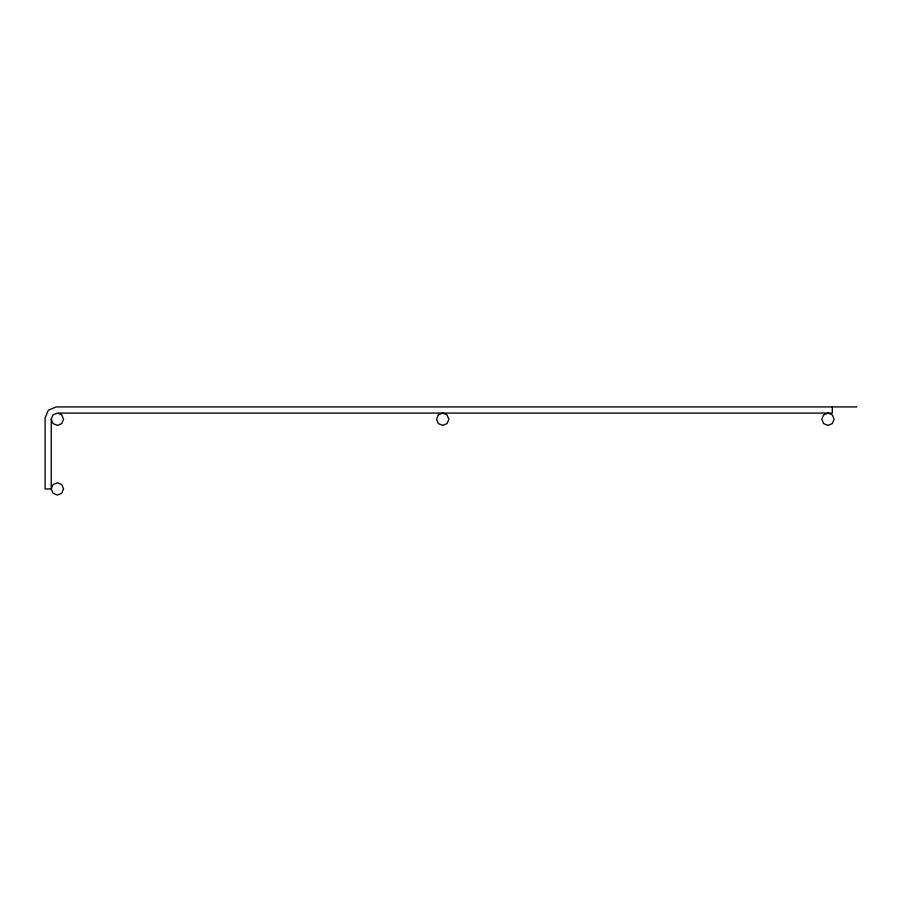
<?xml version="1.0" encoding="UTF-8"?>
<svg xmlns="http://www.w3.org/2000/svg" width="902" height="902" viewBox="0 0 902 902"><rect width="100%" height="100%" fill="white"/><g stroke="black" fill="none" stroke-linecap="round" stroke-linejoin="round"><path stroke-width="1.35" d="M51.245 419.238L53.049 414.886L57.401 413.082L61.742 414.886L63.546 419.238L61.742 423.579L57.401 425.383L53.049 423.579L51.245 419.238L51.245 488.918L53.049 493.259L57.401 495.063L61.742 493.259L63.546 488.918L61.742 484.566L57.401 482.762L53.049 484.566L51.245 488.918L45.1 488.918L45.1 418.009L48.347 410.185L56.172 406.937L856.9 406.937M58.686 413.082L832.309 413.082L832.309 406.937M438.327 414.886L436.534 419.238L438.327 423.579L442.679 425.383L447.031 423.579L448.824 419.238L447.031 414.886L442.679 413.082L438.327 414.886M823.616 414.886L821.812 419.238L823.616 423.579L827.957 425.383L832.309 423.579L834.113 419.238L832.309 414.886L827.957 413.082L823.616 414.886"/></g></svg>
